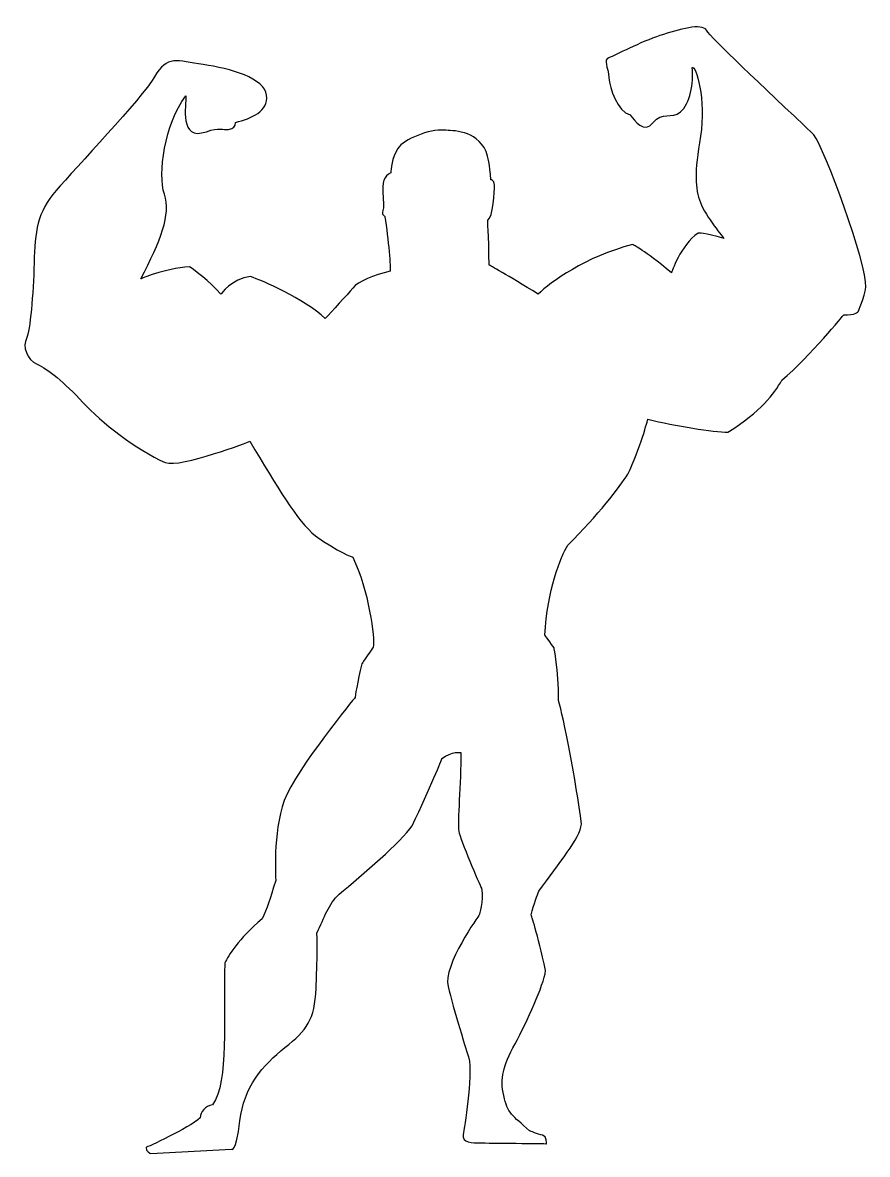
# Model space of a CAD drawing. Header units: centimetres. Extents: x -7.9 to 7.8, y -10.5 to 10.5.
import ezdxf

# ---------------------------------------------------------------- set-up
doc = ezdxf.new("R2010")
doc.units = ezdxf.units.CM
doc.header["$MEASUREMENT"] = 0
doc.layers.add('Layer 1', color=7, linetype='Continuous')

msp = doc.modelspace()

# ---------------------------------------------------------------- linework, layer by layer
at = {"layer": 'Layer 1'}
msp.add_open_spline([(0.75717, 8.12924), (0.78551, 8.01592), (0.828, 7.90241), (0.84218, 7.60486), (0.84218, 7.60486), (0.84218, 7.60486), (0.91304, 7.60486), (0.91304, 7.50561), (0.91304, 7.50561), (0.91304, 7.40642), (0.88468, 6.89622), (0.78548, 6.85373), (0.78548, 6.85373), (0.78548, 6.85373), (0.79971, 6.61288), (0.81382, 6.01754), (0.81382, 6.01754), (0.81382, 6.01754), (1.15384, 5.83336), (1.72081, 5.47906), (1.72081, 5.47906), (1.96166, 5.70583), (2.59939, 6.17354), (3.47801, 6.40015), (3.47801, 6.40015), (3.54881, 6.35755), (3.648, 6.3294), (4.20075, 5.87593), (4.20075, 5.87593), (4.20075, 5.87593), (4.37077, 6.3861), (4.69679, 6.61287), (4.69679, 6.61287), (4.69679, 6.61287), (4.80995, 6.62695), (5.17849, 6.51352), (5.17849, 6.51352), (5.17849, 6.51352), (4.83853, 6.92463), (4.73928, 7.17958), (4.73928, 7.17958), (4.63953, 7.43615), (4.62577, 7.7465), (4.73928, 8.41256), (4.73928, 8.41256), (4.85268, 9.07883), (4.65411, 9.75897), (4.58326, 9.68806), (4.58326, 9.68806), (4.62578, 9.40466), (4.54077, 9.00774), (4.37077, 8.86608), (4.37077, 8.86608), (4.20075, 8.72442), (4.03075, 8.88031), (3.86049, 8.66767), (3.86049, 8.66767), (3.6905, 8.4551), (3.52045, 8.69601), (3.43549, 8.80938), (3.43549, 8.80938), (3.19464, 8.86613), (3.05293, 9.30539), (3.03848, 9.50375), (3.03848, 9.50375), (3.02464, 9.70227), (2.92542, 9.82974), (3.03848, 9.87221), (3.03848, 9.87221), (3.15217, 9.91486), (3.634, 10.16992), (3.98796, 10.28319), (3.98796, 10.28319), (4.34237, 10.39667), (4.76761, 10.52409), (4.85264, 10.38238), (4.85264, 10.38238), (4.93744, 10.24072), (5.87293, 9.36204), (6.85069, 8.44092), (6.85069, 8.44092), (7.03495, 8.19991), (7.84288, 6.03178), (7.81449, 5.60652), (7.81449, 5.60652), (7.78639, 5.42242), (7.67265, 5.1531), (7.67265, 5.1531), (7.67265, 5.1531), (7.67265, 5.1531), (7.61595, 5.08209), (7.40344, 5.09624), (7.40344, 5.09624), (7.40344, 5.09635), (6.77982, 4.33106), (6.25565, 3.87765), (6.25565, 3.87765), (6.0996, 3.62264), (5.8729, 3.29662), (5.24952, 2.91393), (5.24952, 2.91393), (4.98012, 2.91398), (4.27154, 3.02733), (3.76132, 3.15489), (3.76132, 3.15489), (3.76132, 3.15489), (3.61961, 2.60207), (3.39291, 2.13455), (3.39291, 2.13455), (3.2371, 1.8937), (2.8402, 1.36908), (2.27322, 0.81645), (2.27322, 0.81645), (2.14572, 0.60388), (1.89071, -0.03379), (1.84796, -0.85566), (1.84796, -0.85566), (1.84796, -0.85566), (1.89072, -0.91247), (2.01822, -1.09672), (2.01822, -1.09672), (2.01822, -1.09672), (2.10347, -1.47933), (2.10347, -2.07457), (2.10347, -2.07457), (2.18848, -2.37217), (2.42912, -3.56261), (2.52847, -4.37044), (2.52847, -4.37044), (2.49997, -4.62539), (2.1172, -5.09312), (1.73469, -5.61747), (1.73469, -5.61747), (1.72077, -5.67406), (1.63552, -5.85843), (1.59327, -6.05673), (1.59327, -6.05673), (1.59327, -6.05673), (1.70633, -6.38275), (1.86235, -7.09141), (1.86235, -7.09141), (1.81988, -7.37475), (1.52239, -8.02674), (1.29522, -8.45182), (1.29522, -8.45182), (1.06882, -8.87693), (1.01212, -9.08955), (1.08271, -9.41541), (1.08271, -9.41541), (1.15391, -9.74138), (1.23887, -9.78392), (1.56473, -10.06729), (1.56473, -10.06729), (1.56473, -10.06729), (1.72075, -10.1382), (1.80553, -10.15243), (1.80553, -10.15243), (1.89078, -10.16653), (1.87639, -10.3083), (1.87639, -10.3083), (1.87639, -10.3083), (1.87639, -10.30819), (0.78546, -10.29409), (0.64354, -10.29409), (0.64354, -10.29409), (0.5017, -10.29404), (0.30358, -10.29409), (0.33189, -10.1382), (0.33189, -10.1382), (0.34589, -10.01075), (0.5163, -9.08952), (0.43106, -8.69265), (0.43106, -8.69265), (0.4028, -8.6359), (0.14753, -7.78582), (0.04855, -7.38884), (0.04855, -7.38884), (-0.05085, -6.99199), (0.62963, -6.05674), (0.62963, -6.05674), (0.62963, -6.05674), (0.62963, -6.05674), (0.71438, -5.80168), (0.67188, -5.56078), (0.67188, -5.56078), (0.62963, -5.48979), (0.275, -4.65379), (0.24691, -4.4979), (0.24691, -4.4979), (0.21857, -4.34201), (0.28911, -3.60512), (0.28911, -3.03811), (0.28911, -3.03811), (0.28911, -3.03811), (0.11941, -3.00985), (-0.06503, -3.15151), (-0.06503, -3.15151), (-0.06503, -3.15151), (-0.2776, -3.69004), (-0.61756, -4.39862), (-0.61756, -4.39862), (-0.83026, -4.71033), (-1.53868, -5.30561), (-1.9781, -5.67407), (-1.9781, -5.67407), (-2.1767, -5.85833), (-2.2475, -6.09928), (-2.38921, -6.39694), (-2.38921, -6.39694), (-2.38921, -6.39694), (-2.37529, -6.82197), (-2.40352, -7.41723), (-2.40352, -7.41723), (-2.43172, -8.01246), (-2.57362, -8.19672), (-2.98447, -8.52269), (-2.98447, -8.52269), (-3.39534, -8.84855), (-3.74975, -9.25948), (-3.82061, -9.8831), (-3.82061, -9.8831), (-3.89136, -10.50656), (-3.97637, -10.40742), (-3.97637, -10.40742), (-3.97637, -10.40742), (-3.97637, -10.40742), (-5.47836, -10.49232), (-5.47836, -10.49232), (-5.47836, -10.49232), (-5.47836, -10.49232), (-5.57776, -10.44991), (-5.56361, -10.37908), (-5.56361, -10.37908), (-5.56361, -10.37908), (-4.76999, -10.02475), (-4.55753, -9.82644), (-4.55753, -9.82644), (-4.55753, -9.71304), (-4.45834, -9.61379), (-4.33078, -9.58554), (-4.33078, -9.58554), (-4.01886, -9.14623), (-4.13226, -7.98418), (-4.10387, -6.9495), (-4.10387, -6.9495), (-4.03307, -6.80774), (-3.84889, -6.51021), (-3.40966, -6.12765), (-3.40966, -6.12765), (-3.31031, -5.94339), (-3.26784, -5.77329), (-3.1545, -5.41902), (-3.1545, -5.41902), (-3.15445, -5.37647), (-3.21115, -4.55449), (-2.99861, -3.93092), (-2.99861, -3.93092), (-2.75755, -3.32156), (-1.68061, -2.01774), (-1.68061, -2.01774), (-1.68061, -2.01774), (-1.68061, -2.01774), (-1.63809, -1.72014), (-1.55311, -1.39417), (-1.55311, -1.39417), (-1.55311, -1.39417), (-1.53866, -1.3517), (-1.34054, -1.08244), (-1.34054, -1.08244), (-1.3122, -0.92655), (-1.4256, -0.00535), (-1.72307, 0.58973), (-1.72307, 0.58973), (-1.72307, 0.58973), (-1.99223, 0.68903), (-2.41752, 0.9866), (-2.41752, 0.9866), (-2.75754, 1.27021), (-3.12594, 1.89372), (-3.63616, 2.74391), (-3.63616, 2.74391), (-3.63616, 2.74391), (-4.91188, 2.248), (-5.20916, 2.34711), (-5.20916, 2.34711), (-5.74772, 2.58807), (-6.39944, 3.09824), (-6.73975, 3.46669), (-6.73975, 3.46669), (-7.08022, 3.83515), (-7.39187, 4.09026), (-7.5902, 4.17524), (-7.5902, 4.17524), (-7.78851, 4.26041), (-7.85944, 4.51536), (-7.78858, 4.65707), (-7.78858, 4.65707), (-7.71749, 4.79878), (-7.66108, 5.479), (-7.64687, 6.06008), (-7.64687, 6.06008), (-7.63271, 6.64124), (-7.59022, 6.99551), (-7.23605, 7.40636), (-7.23605, 7.40636), (-6.88159, 7.81742), (-5.64889, 9.10702), (-5.40778, 9.51784), (-5.40778, 9.51784), (-5.16667, 9.929), (-4.99672, 9.81555), (-4.50089, 9.74475), (-4.50089, 9.74475), (-4.00472, 9.67389), (-3.35305, 9.48969), (-3.3245, 9.17783), (-3.3245, 9.17783), (-3.2964, 8.86612), (-3.5939, 8.75267), (-3.90558, 8.66766), (-3.90558, 8.66766), (-3.90558, 8.59675), (-3.93413, 8.55442), (-4.03308, 8.5401), (-4.03308, 8.5401), (-4.13222, 8.52594), (-4.20329, 8.5827), (-4.44398, 8.49761), (-4.44398, 8.49761), (-4.96016, 8.31552), (-4.81231, 8.99368), (-4.8267, 9.16372), (-4.8267, 9.16372), (-5.22358, 8.62516), (-5.35087, 7.71822), (-5.22363, 7.33555), (-5.22363, 7.33555), (-5.09607, 6.95304), (-5.29449, 6.47105), (-5.66284, 5.76255), (-5.66284, 5.76255), (-5.66284, 5.76255), (-5.2376, 5.94659), (-4.75606, 5.9893), (-4.75606, 5.9893), (-4.6425, 5.90429), (-4.40168, 5.73414), (-4.17503, 5.47902), (-4.17503, 5.47902), (-4.17503, 5.47902), (-3.97638, 5.76255), (-3.62224, 5.80504), (-3.62224, 5.80504), (-3.40967, 5.73413), (-2.63, 5.39406), (-2.23312, 5.02552), (-2.23312, 5.02552), (-2.11983, 5.15318), (-1.82251, 5.46483), (-1.72311, 5.59234), (-1.72311, 5.59234), (-1.62389, 5.72013), (-1.32623, 5.8333), (-1.02892, 5.9042), (-1.02892, 5.9042), (-1.01447, 5.94664), (-1.05718, 6.49946), (-1.12803, 6.92459), (-1.12803, 6.92459), (-1.22701, 7.00955), (-1.12803, 6.92459), (-1.15616, 7.26463), (-1.15616, 7.26463), (-1.18476, 7.60486), (-1.14206, 7.6615), (-1.01453, 7.73236), (-1.01453, 7.73236), (-1.0145, 7.78901), (-1.00053, 8.01586), (-0.88703, 8.18578), (-0.88703, 8.18578), (-0.77347, 8.35599), (-0.29661, 8.55085), (-0.02256, 8.5259), (-0.02256, 8.5259), (0.1336, 8.51175), (0.5586, 8.54014), (0.75717, 8.12924)], degree=3, knots=[0, 0, 0, 0, 0.01020408, 0.01020408, 0.01020408, 0.01020408, 0.02040816, 0.02040816, 0.02040816, 0.02040816, 0.03061224, 0.03061224, 0.03061224, 0.03061224, 0.04081633, 0.04081633, 0.04081633, 0.04081633, 0.05102041, 0.05102041, 0.05102041, 0.05102041, 0.06122449, 0.06122449, 0.06122449, 0.06122449, 0.07142857, 0.07142857, 0.07142857, 0.07142857, 0.08163265, 0.08163265, 0.08163265, 0.08163265, 0.09183673, 0.09183673, 0.09183673, 0.09183673, 0.10204082, 0.10204082, 0.10204082, 0.10204082, 0.1122449, 0.1122449, 0.1122449, 0.1122449, 0.12244898, 0.12244898, 0.12244898, 0.12244898, 0.13265306, 0.13265306, 0.13265306, 0.13265306, 0.14285714, 0.14285714, 0.14285714, 0.14285714, 0.15306122, 0.15306122, 0.15306122, 0.15306122, 0.16326531, 0.16326531, 0.16326531, 0.16326531, 0.17346939, 0.17346939, 0.17346939, 0.17346939, 0.18367347, 0.18367347, 0.18367347, 0.18367347, 0.19387755, 0.19387755, 0.19387755, 0.19387755, 0.20408163, 0.20408163, 0.20408163, 0.20408163, 0.21428571, 0.21428571, 0.21428571, 0.21428571, 0.2244898, 0.2244898, 0.2244898, 0.2244898, 0.23469388, 0.23469388, 0.23469388, 0.23469388, 0.24489796, 0.24489796, 0.24489796, 0.24489796, 0.25510204, 0.25510204, 0.25510204, 0.25510204, 0.26530612, 0.26530612, 0.26530612, 0.26530612, 0.2755102, 0.2755102, 0.2755102, 0.2755102, 0.28571429, 0.28571429, 0.28571429, 0.28571429, 0.29591837, 0.29591837, 0.29591837, 0.29591837, 0.30612245, 0.30612245, 0.30612245, 0.30612245, 0.31632653, 0.31632653, 0.31632653, 0.31632653, 0.32653061, 0.32653061, 0.32653061, 0.32653061, 0.33673469, 0.33673469, 0.33673469, 0.33673469, 0.34693878, 0.34693878, 0.34693878, 0.34693878, 0.35714286, 0.35714286, 0.35714286, 0.35714286, 0.36734694, 0.36734694, 0.36734694, 0.36734694, 0.37755102, 0.37755102, 0.37755102, 0.37755102, 0.3877551, 0.3877551, 0.3877551, 0.3877551, 0.39795918, 0.39795918, 0.39795918, 0.39795918, 0.40816327, 0.40816327, 0.40816327, 0.40816327, 0.41836735, 0.41836735, 0.41836735, 0.41836735, 0.42857143, 0.42857143, 0.42857143, 0.42857143, 0.43877551, 0.43877551, 0.43877551, 0.43877551, 0.44897959, 0.44897959, 0.44897959, 0.44897959, 0.45918367, 0.45918367, 0.45918367, 0.45918367, 0.46938776, 0.46938776, 0.46938776, 0.46938776, 0.47959184, 0.47959184, 0.47959184, 0.47959184, 0.48979592, 0.48979592, 0.48979592, 0.48979592, 0.5, 0.5, 0.5, 0.5, 0.51020408, 0.51020408, 0.51020408, 0.51020408, 0.52040816, 0.52040816, 0.52040816, 0.52040816, 0.53061224, 0.53061224, 0.53061224, 0.53061224, 0.54081633, 0.54081633, 0.54081633, 0.54081633, 0.55102041, 0.55102041, 0.55102041, 0.55102041, 0.56122449, 0.56122449, 0.56122449, 0.56122449, 0.57142857, 0.57142857, 0.57142857, 0.57142857, 0.58163265, 0.58163265, 0.58163265, 0.58163265, 0.59183673, 0.59183673, 0.59183673, 0.59183673, 0.60204082, 0.60204082, 0.60204082, 0.60204082, 0.6122449, 0.6122449, 0.6122449, 0.6122449, 0.62244898, 0.62244898, 0.62244898, 0.62244898, 0.63265306, 0.63265306, 0.63265306, 0.63265306, 0.64285714, 0.64285714, 0.64285714, 0.64285714, 0.65306122, 0.65306122, 0.65306122, 0.65306122, 0.66326531, 0.66326531, 0.66326531, 0.66326531, 0.67346939, 0.67346939, 0.67346939, 0.67346939, 0.68367347, 0.68367347, 0.68367347, 0.68367347, 0.69387755, 0.69387755, 0.69387755, 0.69387755, 0.70408163, 0.70408163, 0.70408163, 0.70408163, 0.71428571, 0.71428571, 0.71428571, 0.71428571, 0.7244898, 0.7244898, 0.7244898, 0.7244898, 0.73469388, 0.73469388, 0.73469388, 0.73469388, 0.74489796, 0.74489796, 0.74489796, 0.74489796, 0.75510204, 0.75510204, 0.75510204, 0.75510204, 0.76530612, 0.76530612, 0.76530612, 0.76530612, 0.7755102, 0.7755102, 0.7755102, 0.7755102, 0.78571429, 0.78571429, 0.78571429, 0.78571429, 0.79591837, 0.79591837, 0.79591837, 0.79591837, 0.80612245, 0.80612245, 0.80612245, 0.80612245, 0.81632653, 0.81632653, 0.81632653, 0.81632653, 0.82653061, 0.82653061, 0.82653061, 0.82653061, 0.83673469, 0.83673469, 0.83673469, 0.83673469, 0.84693878, 0.84693878, 0.84693878, 0.84693878, 0.85714286, 0.85714286, 0.85714286, 0.85714286, 0.86734694, 0.86734694, 0.86734694, 0.86734694, 0.87755102, 0.87755102, 0.87755102, 0.87755102, 0.8877551, 0.8877551, 0.8877551, 0.8877551, 0.89795918, 0.89795918, 0.89795918, 0.89795918, 0.90816327, 0.90816327, 0.90816327, 0.90816327, 0.91836735, 0.91836735, 0.91836735, 0.91836735, 0.92857143, 0.92857143, 0.92857143, 0.92857143, 0.93877551, 0.93877551, 0.93877551, 0.93877551, 0.94897959, 0.94897959, 0.94897959, 0.94897959, 0.95918367, 0.95918367, 0.95918367, 0.95918367, 0.96938776, 0.96938776, 0.96938776, 0.96938776, 0.97959184, 0.97959184, 0.97959184, 0.97959184, 1, 1, 1, 1], dxfattribs=at)

doc.saveas('drawing.dxf')
